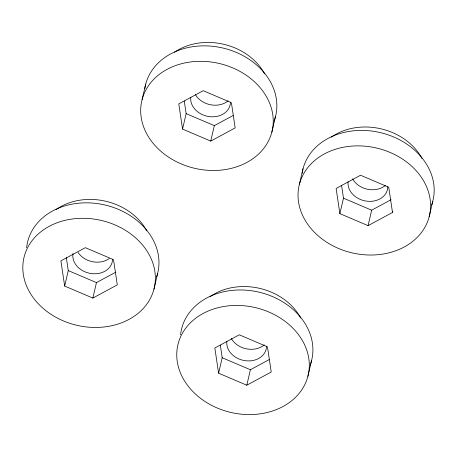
<?xml version="1.0" encoding="UTF-8"?>
<svg xmlns="http://www.w3.org/2000/svg" width="457" height="457" viewBox="0 0 457 457"><rect width="100%" height="100%" fill="white"/><g stroke="black" fill="none" stroke-linecap="round" stroke-linejoin="round"><path stroke-width="0.69" d="M64.671 286.065L60.901 260.867L85.328 247.671L113.519 259.679L117.289 284.882L92.862 298.073L64.671 286.065L68.264 270.601L66.276 257.302M92.862 298.073L96.461 282.609L115.878 272.126M142.104 99.609L145.703 84.145M182.549 129.091L178.778 103.893L203.205 90.697L231.396 102.705L235.166 127.909L210.74 141.099L182.549 129.091L186.142 113.627L184.262 101.031M153.958 289.161A66.888 53.835 13.1 0 0 68.441 219.611A66.888 53.835 13.1 0 0 44.877 309.846A66.888 53.835 13.1 0 0 153.958 289.161L157.556 273.697M210.74 141.099L214.339 125.641L233.127 115.49M271.835 132.187A66.888 53.835 13.1 0 0 186.319 62.638A66.888 53.835 13.1 0 0 162.755 152.872A66.888 53.835 13.1 0 0 271.835 132.187L275.434 116.724M218.606 373.203L214.836 348L239.262 334.81L267.454 346.817L271.224 372.015L246.797 385.211L218.606 373.203L222.205 357.74L220.32 345.138M246.797 385.211L250.396 369.747L269.184 359.596M299.444 184.16L303.042 168.702M392.814 211.117L392.5 212.459L368.079 225.649L339.882 213.642L343.481 198.178L341.596 185.582M307.898 376.3A66.888 53.835 13.1 0 0 222.382 306.75A66.888 53.835 13.1 0 0 198.812 396.979A66.888 53.835 13.1 0 0 307.898 376.3L311.497 360.836M368.079 225.649L371.672 210.191L391.089 199.703M429.174 216.738A66.888 53.835 13.1 0 0 343.658 147.188A66.888 53.835 13.1 0 0 320.089 237.423A66.888 53.835 13.1 0 0 429.174 216.738L432.773 201.274M186.142 113.627L214.339 125.641M343.481 198.178L371.672 210.191M68.264 270.601L96.461 282.609M222.205 357.74L250.396 369.747M392.5 212.459L388.736 187.256L360.539 175.248L336.112 188.444L339.882 213.642M144.766 88.749A66.888 53.835 13.1 0 1 224.176 48.339A66.888 53.835 13.1 0 1 274.006 121.202M228.174 100.808A20.068 16.149 13.1 0 1 195.253 94.308M174.431 52.309A56.851 45.763 13.1 0 1 264.614 73.908M230.454 102.214A20.068 16.149 13.1 0 1 209.46 116.621A20.068 16.149 13.1 0 1 190.786 97.255M302.1 173.3A66.888 53.835 13.1 0 1 381.109 132.793A66.888 53.835 13.1 0 1 431.574 205.124M385.514 185.359A20.068 16.149 13.1 0 1 352.587 178.858M331.268 137.22A56.851 45.763 13.1 0 1 421.954 158.459M387.787 186.764A20.068 16.149 13.1 0 1 366.794 201.171A20.068 16.149 13.1 0 1 348.12 181.806M26.637 247.723A66.888 53.835 13.1 0 1 104.27 204.833A66.888 53.835 13.1 0 1 156.585 276.913M109.274 258.576A20.068 16.149 13.1 0 1 78.05 252.413M56.051 209.643A56.851 45.763 13.1 0 1 146.737 230.882M112.576 259.188A20.068 16.149 13.1 0 1 91.149 273.537A20.068 16.149 13.1 0 1 73.011 253.526M180.823 332.862A66.888 53.835 13.1 0 1 260.233 292.451A66.888 53.835 13.1 0 1 310.063 365.314M180.572 334.861A66.888 53.835 13.1 0 1 180.726 333.524M264.232 344.915A20.068 16.149 13.1 0 1 231.311 338.414M209.986 296.776A56.851 45.763 13.1 0 1 300.677 318.015M266.511 346.32A20.068 16.149 13.1 0 1 245.518 360.733A20.068 16.149 13.1 0 1 226.843 341.362"/></g></svg>
